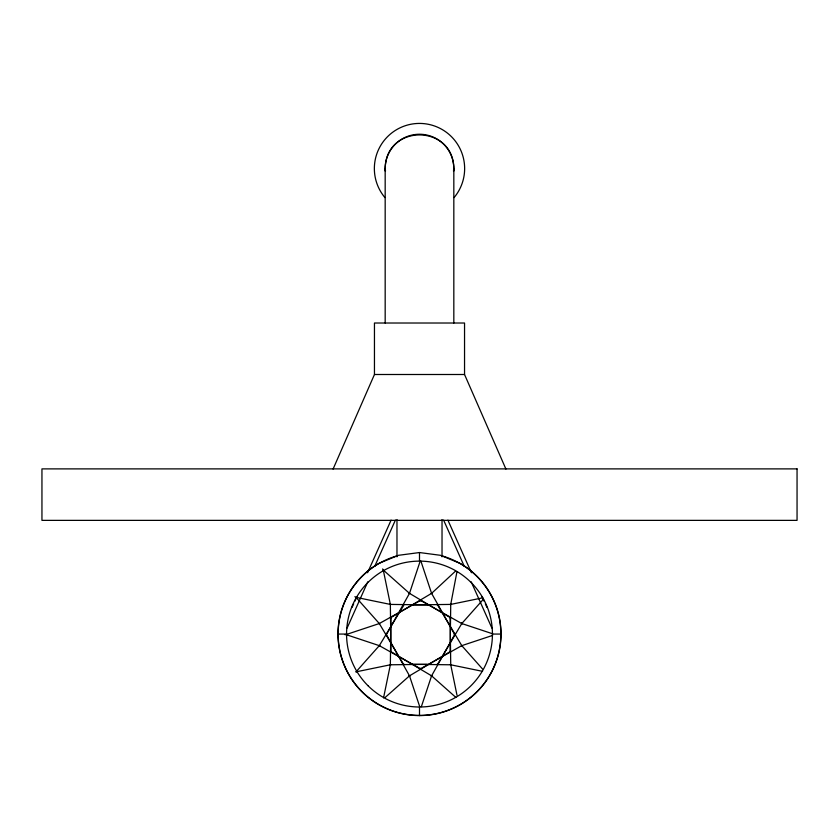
<?xml version="1.0" encoding="UTF-8"?>
<svg xmlns="http://www.w3.org/2000/svg" width="839" height="839" viewBox="0 0 839 839"><rect width="100%" height="100%" fill="white"/><g stroke="black" fill="none" stroke-linecap="round" stroke-linejoin="round"><path stroke-width="1.26" d="M409.117 593.372L409.893 593.393L409.138 593.414M385.174 323.015L385.174 168.566C385.709 123.732 453.291 123.732 453.826 168.566L453.826 323.015M453.49 171.104L453.826 168.566M409.726 676.066L409.138 675.752M456.93 571.873L450.732 604.416L450.124 651.672L409.495 675.835L385.227 697.408M383.549 697.859L390.355 664.792L390.964 617.525L431.592 593.362L455.493 571.149M420.129 561.312L409.495 593.362L386.391 634.599L409.495 675.835L419.72 706.658M421.367 706.658L431.592 675.835L454.696 634.599L431.592 593.362L420.958 561.312M333.073 469.085L374.456 374.498L374.456 323.015L464.544 323.015L464.544 374.498L505.927 469.085M352.076 607.363L353.68 603.776M354.75 601.395L356.879 596.613M367.576 572.722L391.089 520.149M347.073 628.128L367.786 581.826M374.687 566.398L395.4 520.096M403.297 664.478L403.695 663.785M437.392 605.422L437.738 604.814M437.622 664.184L461.786 623.545L483.358 599.277M427.397 664.31L390.355 664.792L356.009 671.861L379.301 645.652L403.695 605.422M409.757 676.045L409.233 675.762M461.89 623.157L461.408 623.545L462.006 623.807M462.006 623.838L461.828 623.167M356.072 671.819L357.141 671.2M449.746 617.735L450.449 617.336M492.598 635.417L461.786 645.652L420.549 668.756L379.301 645.652L346.025 634.599L379.301 623.545L420.549 600.441L461.786 623.545L492.598 633.781M482.54 597.861L450.732 604.416L412.41 604.909M419.5 552.544L398.399 555.324L378.746 563.472A81.519 81.519 0 0 0 357.057 686.459A81.519 81.519 0 0 0 481.943 686.459A81.519 81.519 0 0 0 460.254 563.472L440.601 555.324L419.5 552.544L419.5 561.123M374.456 374.498L464.544 374.498M337.981 634.064L346.559 634.064M492.441 634.064L501.019 634.064M344.714 634.599L347.325 634.599M454.277 634.599L454.811 634.599M428.677 604.909L390.355 604.416L356.009 597.337L379.301 623.545L403.465 664.184M411.131 664.278L450.732 664.792L482.54 671.336M354.876 596.686L357.141 597.997M390.586 617.305L391.341 617.735M449.746 651.463L450.501 651.893M455.86 697.408L431.592 675.835L390.964 651.672L390.355 604.416L383.287 570.059L409.495 593.362L450.124 617.525L450.732 664.792L457.014 695.321M482.488 668.945L461.786 645.652L437.622 605.024M382.626 568.926L383.937 571.202M437.402 663.806L437.738 664.383M447.911 520.149L471.424 572.722M482.121 596.613L484.25 601.395M485.32 603.776L486.924 607.363M443.6 520.096L464.313 566.398M471.214 581.826L491.927 628.128M385.174 168.566L385.51 171.104M442.027 519.572L442.027 556.834M420.549 560.798L420.549 561.396M420.549 600.315L420.549 600.902M420.549 668.305L420.549 669.207M419.5 707.004L419.5 715.583M396.973 519.572L396.973 556.834M441.754 555.796A81.373 81.373 0 0 1 485.917 681.069A81.373 81.373 0 0 1 353.083 681.069A81.373 81.373 0 0 1 397.246 555.796M385.269 171.114A34.326 34.326 0 0 1 419.5 134.24A34.326 34.326 0 0 1 453.731 171.114M384.923 197.585A45.138 45.138 0 0 1 388.52 135.729A45.138 45.138 0 0 1 450.48 135.729A45.138 45.138 0 0 1 454.077 197.585M378.945 623.429L379.595 623.838L379.008 623.419M431.267 593.446L431.991 593.246L431.309 593.498M461.513 645.485L462.027 645.957L461.492 645.569M431.236 675.888L432.001 675.867L431.236 675.856M378.924 645.506L379.658 645.862L378.924 645.506M390.051 664.666L390.754 664.887L390.02 664.614M450.428 604.29L451.13 604.51L450.428 604.311M390.114 604.311L390.764 604.395L390.114 604.311M390.596 604.405L389.957 604.468L390.596 604.405M378.997 645.611L379.648 645.873L379.05 645.611M450.396 664.687L450.973 665.075L450.47 664.603M797.05 468.886L41.95 468.886L41.95 520.369L797.05 520.369L797.05 468.886M367.922 685.641A72.941 72.941 0 0 0 489.955 652.941A72.941 72.941 0 0 0 400.623 563.609A72.941 72.941 0 0 0 367.922 685.641"/></g></svg>
